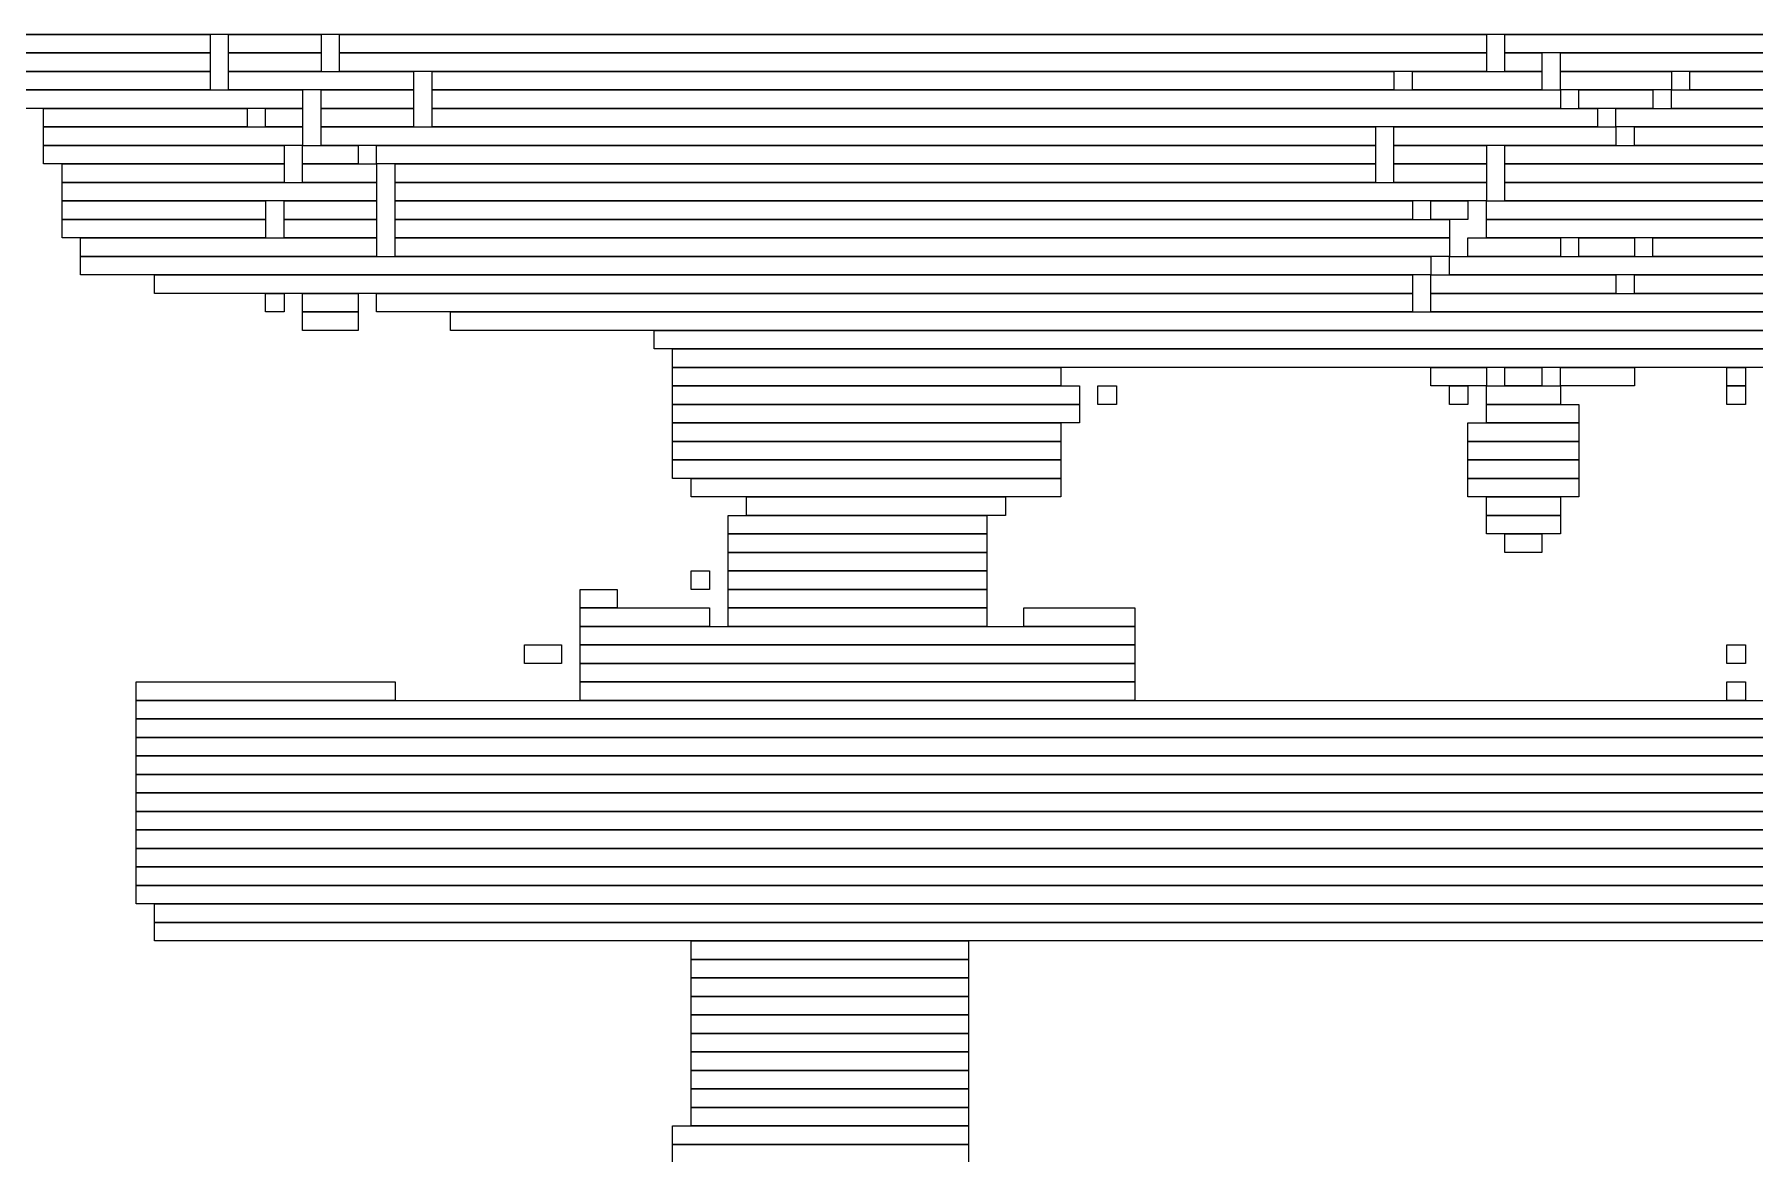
# Model space of a CAD drawing. Extents: x 39 to 985, y 65 to 958.
# Drawn here: x 173.5 to 266.5, y 319.5 to 380 of the extents above; entities that cross this region are included whole.
import ezdxf

# ---------------------------------------------------------------- set-up
doc = ezdxf.new("R2010")
doc.units = 0

msp = doc.modelspace()

# ---------------------------------------------------------------- linework, layer by layer
for p, q in [((384, 380), (166, 380)), ((166, 380), (183, 380)), ((183, 380), (183, 379)), ((184, 380), (189, 380)), ((184, 379), (184, 380)), ((189, 380), (189, 379)), ((190, 380), (252, 380)), ((190, 379), (190, 380)), ((252, 380), (252, 379)), ((253, 380), (380, 380)), ((253, 379), (253, 380)), ((183, 379), (166, 379)), ((166, 379), (183, 379)), ((183, 379), (183, 378)), ((189, 379), (184, 379)), ((184, 379), (189, 379)), ((184, 378), (184, 379)), ((189, 379), (189, 378)), ((252, 379), (190, 379)), ((190, 379), (252, 379)), ((190, 378), (190, 379)), ((252, 379), (252, 378)), ((380, 379), (253, 379)), ((253, 379), (255, 379)), ((253, 378), (253, 379)), ((255, 379), (255, 378)), ((256, 379), (377, 379)), ((256, 378), (256, 379)), ((183, 378), (166, 378)), ((166, 378), (183, 378)), ((183, 378), (183, 377)), ((189, 378), (184, 378)), ((184, 378), (194, 378)), ((184, 377), (184, 378)), ((252, 378), (190, 378)), ((194, 378), (194, 377)), ((195, 378), (247, 378)), ((195, 377), (195, 378)), ((247, 378), (247, 377)), ((248, 378), (255, 378)), ((248, 377), (248, 378)), ((255, 378), (253, 378)), ((255, 378), (255, 377)), ((377, 378), (256, 378)), ((256, 378), (262, 378)), ((256, 377), (256, 378)), ((262, 378), (262, 377)), ((263, 378), (377, 378)), ((263, 377), (263, 378)), ((183, 377), (166, 377)), ((170, 377), (188, 377)), ((194, 377), (184, 377)), ((188, 377), (188, 376)), ((189, 377), (194, 377)), ((189, 376), (189, 377)), ((194, 377), (194, 376)), ((247, 377), (195, 377)), ((195, 377), (256, 377)), ((195, 376), (195, 377)), ((255, 377), (248, 377)), ((262, 377), (256, 377)), ((256, 377), (256, 376)), ((257, 377), (261, 377)), ((257, 376), (257, 377)), ((261, 377), (261, 376)), ((262, 377), (377, 377)), ((262, 376), (262, 377)), ((377, 377), (263, 377)), ((188, 376), (170, 376)), ((174, 376), (185, 376)), ((174, 375), (174, 376)), ((185, 376), (185, 375)), ((186, 376), (188, 376)), ((186, 375), (186, 376)), ((188, 376), (188, 375)), ((194, 376), (189, 376)), ((189, 376), (194, 376)), ((189, 375), (189, 376)), ((194, 376), (194, 375)), ((256, 376), (195, 376)), ((195, 376), (258, 376)), ((195, 375), (195, 376)), ((261, 376), (257, 376)), ((258, 376), (258, 375)), ((259, 376), (377, 376)), ((259, 375), (259, 376)), ((377, 376), (262, 376)), ((185, 375), (174, 375)), ((174, 375), (188, 375)), ((174, 374), (174, 375)), ((188, 375), (186, 375)), ((188, 375), (188, 374)), ((194, 375), (189, 375)), ((189, 375), (246, 375)), ((189, 374), (189, 375)), ((258, 375), (195, 375)), ((246, 375), (246, 374)), ((247, 375), (259, 375)), ((247, 374), (247, 375)), ((377, 375), (259, 375)), ((259, 375), (259, 374)), ((260, 375), (376, 375)), ((260, 374), (260, 375)), ((188, 374), (174, 374)), ((174, 374), (187, 374)), ((174, 373), (174, 374)), ((187, 374), (187, 373)), ((188, 374), (191, 374)), ((188, 373), (188, 374)), ((246, 374), (189, 374)), ((191, 374), (191, 373)), ((192, 374), (246, 374)), ((192, 373), (192, 374)), ((246, 374), (246, 373)), ((259, 374), (247, 374)), ((247, 374), (252, 374)), ((247, 373), (247, 374)), ((252, 374), (252, 373)), ((253, 374), (376, 374)), ((253, 373), (253, 374)), ((376, 374), (260, 374)), ((187, 373), (174, 373)), ((175, 373), (187, 373)), ((175, 372), (175, 373)), ((187, 373), (187, 372)), ((191, 373), (188, 373)), ((188, 373), (192, 373)), ((188, 372), (188, 373)), ((246, 373), (192, 373)), ((192, 373), (192, 372)), ((193, 373), (246, 373)), ((193, 372), (193, 373)), ((246, 373), (246, 372)), ((252, 373), (247, 373)), ((247, 373), (252, 373)), ((247, 372), (247, 373)), ((252, 373), (252, 372)), ((376, 373), (253, 373)), ((253, 373), (376, 373)), ((253, 372), (253, 373)), ((187, 372), (175, 372)), ((175, 372), (192, 372)), ((175, 371), (175, 372)), ((192, 372), (188, 372)), ((192, 372), (192, 371)), ((246, 372), (193, 372)), ((193, 372), (252, 372)), ((193, 371), (193, 372)), ((252, 372), (247, 372)), ((252, 372), (252, 371)), ((376, 372), (253, 372)), ((253, 372), (376, 372)), ((253, 371), (253, 372)), ((192, 371), (175, 371)), ((175, 371), (186, 371)), ((175, 370), (175, 371)), ((186, 371), (186, 370)), ((187, 371), (192, 371)), ((187, 370), (187, 371)), ((192, 371), (192, 370)), ((252, 371), (193, 371)), ((193, 371), (248, 371)), ((193, 370), (193, 371)), ((248, 371), (248, 370)), ((249, 371), (251, 371)), ((249, 370), (249, 371)), ((251, 371), (251, 370)), ((252, 371), (375, 371)), ((252, 370), (252, 371)), ((376, 371), (253, 371)), ((186, 370), (175, 370)), ((175, 370), (186, 370)), ((175, 369), (175, 370)), ((186, 370), (186, 369)), ((192, 370), (187, 370)), ((187, 370), (192, 370)), ((187, 369), (187, 370)), ((192, 370), (192, 369)), ((248, 370), (193, 370)), ((193, 370), (250, 370)), ((193, 369), (193, 370)), ((251, 370), (249, 370)), ((250, 370), (250, 369)), ((375, 370), (252, 370)), ((252, 370), (375, 370)), ((252, 369), (252, 370)), ((186, 369), (175, 369)), ((176, 369), (192, 369)), ((176, 368), (176, 369)), ((192, 369), (187, 369)), ((192, 369), (192, 368)), ((250, 369), (193, 369)), ((193, 369), (250, 369)), ((193, 368), (193, 369)), ((250, 369), (250, 368)), ((251, 369), (256, 369)), ((251, 368), (251, 369)), ((375, 369), (252, 369)), ((256, 369), (256, 368)), ((257, 369), (260, 369)), ((257, 368), (257, 369)), ((260, 369), (260, 368)), ((261, 369), (370, 369)), ((261, 368), (261, 369)), ((192, 368), (176, 368)), ((176, 368), (249, 368)), ((176, 367), (176, 368)), ((250, 368), (193, 368)), ((249, 368), (249, 367)), ((250, 368), (363, 368)), ((250, 367), (250, 368)), ((256, 368), (251, 368)), ((260, 368), (257, 368)), ((370, 368), (261, 368)), ((249, 367), (176, 367)), ((180, 367), (248, 367)), ((180, 366), (180, 367)), ((248, 367), (248, 366)), ((249, 367), (259, 367)), ((249, 366), (249, 367)), ((363, 367), (250, 367)), ((259, 367), (259, 366)), ((260, 367), (356, 367)), ((260, 366), (260, 367)), ((248, 366), (180, 366)), ((186, 366), (187, 366)), ((186, 365), (186, 366)), ((187, 366), (187, 365)), ((188, 366), (191, 366)), ((188, 365), (188, 366)), ((191, 366), (191, 365)), ((192, 366), (248, 366)), ((192, 365), (192, 366)), ((248, 366), (248, 365)), ((259, 366), (249, 366)), ((249, 366), (348, 366)), ((249, 365), (249, 366)), ((356, 366), (260, 366)), ((187, 365), (186, 365)), ((191, 365), (188, 365)), ((188, 365), (191, 365)), ((188, 364), (188, 365)), ((191, 365), (191, 364)), ((248, 365), (192, 365)), ((196, 365), (343, 365)), ((196, 364), (196, 365)), ((348, 365), (249, 365)), ((191, 364), (188, 364)), ((343, 364), (196, 364)), ((207, 364), (321, 364)), ((207, 363), (207, 364)), ((321, 363), (207, 363)), ((208, 363), (305, 363)), ((208, 362), (208, 363)), ((305, 362), (208, 362)), ((208, 362), (229, 362)), ((208, 361), (208, 362)), ((229, 362), (229, 361)), ((249, 362), (252, 362)), ((249, 361), (249, 362)), ((252, 362), (252, 361)), ((253, 362), (255, 362)), ((253, 361), (253, 362)), ((255, 362), (255, 361)), ((256, 362), (260, 362)), ((256, 361), (256, 362)), ((260, 362), (260, 361)), ((265, 362), (266, 362)), ((265, 361), (265, 362)), ((266, 362), (266, 361)), ((229, 361), (208, 361)), ((208, 361), (230, 361)), ((208, 360), (208, 361)), ((230, 361), (230, 360)), ((231, 361), (232, 361)), ((231, 360), (231, 361)), ((232, 361), (232, 360)), ((252, 361), (249, 361)), ((250, 361), (251, 361)), ((250, 360), (250, 361)), ((251, 361), (251, 360)), ((252, 361), (256, 361)), ((252, 360), (252, 361)), ((255, 361), (253, 361)), ((260, 361), (256, 361)), ((256, 361), (256, 360)), ((266, 361), (265, 361)), ((265, 361), (266, 361)), ((265, 360), (265, 361)), ((266, 361), (266, 360)), ((230, 360), (208, 360)), ((208, 360), (230, 360)), ((208, 359), (208, 360)), ((230, 360), (230, 359)), ((232, 360), (231, 360)), ((251, 360), (250, 360)), ((256, 360), (252, 360)), ((252, 360), (257, 360)), ((252, 359), (252, 360)), ((257, 360), (257, 359)), ((266, 360), (265, 360)), ((230, 359), (208, 359)), ((208, 359), (229, 359)), ((208, 358), (208, 359)), ((229, 359), (229, 358)), ((251, 359), (257, 359)), ((251, 358), (251, 359)), ((257, 359), (252, 359)), ((257, 359), (257, 358)), ((229, 358), (208, 358)), ((208, 358), (229, 358)), ((208, 357), (208, 358)), ((229, 358), (229, 357)), ((257, 358), (251, 358)), ((251, 358), (257, 358)), ((251, 357), (251, 358)), ((257, 358), (257, 357)), ((229, 357), (208, 357)), ((208, 357), (229, 357)), ((208, 356), (208, 357)), ((229, 357), (229, 356)), ((257, 357), (251, 357)), ((251, 357), (257, 357)), ((251, 356), (251, 357)), ((257, 357), (257, 356)), ((229, 356), (208, 356)), ((209, 356), (229, 356)), ((209, 355), (209, 356)), ((229, 356), (229, 355)), ((257, 356), (251, 356)), ((251, 356), (257, 356)), ((251, 355), (251, 356)), ((257, 356), (257, 355)), ((229, 355), (209, 355)), ((212, 355), (226, 355)), ((212, 354), (212, 355)), ((226, 355), (226, 354)), ((257, 355), (251, 355)), ((252, 355), (256, 355)), ((252, 354), (252, 355)), ((256, 355), (256, 354)), ((211, 354), (225, 354)), ((211, 353), (211, 354)), ((226, 354), (212, 354)), ((225, 354), (225, 353)), ((256, 354), (252, 354)), ((252, 354), (256, 354)), ((252, 353), (252, 354)), ((256, 354), (256, 353)), ((225, 353), (211, 353)), ((211, 353), (225, 353)), ((211, 352), (211, 353)), ((225, 353), (225, 352)), ((256, 353), (252, 353)), ((253, 353), (255, 353)), ((253, 352), (253, 353)), ((255, 353), (255, 352)), ((225, 352), (211, 352)), ((211, 352), (225, 352)), ((211, 351), (211, 352)), ((225, 352), (225, 351)), ((255, 352), (253, 352)), ((209, 351), (210, 351)), ((209, 350), (209, 351)), ((210, 351), (210, 350)), ((225, 351), (211, 351)), ((211, 351), (225, 351)), ((211, 350), (211, 351)), ((225, 351), (225, 350)), ((203, 350), (205, 350)), ((203, 349), (203, 350)), ((205, 350), (205, 349)), ((210, 350), (209, 350)), ((225, 350), (211, 350)), ((211, 350), (225, 350)), ((211, 349), (211, 350)), ((225, 350), (225, 349)), ((205, 349), (203, 349)), ((203, 349), (210, 349)), ((203, 348), (203, 349)), ((210, 349), (210, 348)), ((225, 349), (211, 349)), ((211, 349), (225, 349)), ((211, 348), (211, 349)), ((225, 349), (225, 348)), ((227, 349), (233, 349)), ((227, 348), (227, 349)), ((233, 349), (233, 348)), ((210, 348), (203, 348)), ((203, 348), (233, 348)), ((203, 347), (203, 348)), ((225, 348), (211, 348)), ((233, 348), (227, 348)), ((233, 348), (233, 347)), ((200, 347), (202, 347)), ((200, 346), (200, 347)), ((202, 347), (202, 346)), ((233, 347), (203, 347)), ((203, 347), (233, 347)), ((203, 346), (203, 347)), ((233, 347), (233, 346)), ((265, 347), (266, 347)), ((265, 346), (265, 347)), ((266, 347), (266, 346)), ((202, 346), (200, 346)), ((233, 346), (203, 346)), ((203, 346), (233, 346)), ((203, 345), (203, 346)), ((233, 346), (233, 345)), ((266, 346), (265, 346)), ((179, 345), (193, 345)), ((179, 344), (179, 345)), ((193, 345), (193, 344)), ((233, 345), (203, 345)), ((203, 345), (233, 345)), ((203, 344), (203, 345)), ((233, 345), (233, 344)), ((265, 345), (266, 345)), ((265, 344), (265, 345)), ((266, 345), (266, 344)), ((193, 344), (179, 344)), ((179, 344), (372, 344)), ((179, 343), (179, 344)), ((233, 344), (203, 344)), ((266, 344), (265, 344)), ((372, 343), (179, 343)), ((179, 343), (372, 343)), ((179, 342), (179, 343)), ((372, 342), (179, 342)), ((179, 342), (372, 342)), ((179, 341), (179, 342)), ((372, 341), (179, 341)), ((179, 341), (372, 341)), ((179, 340), (179, 341)), ((372, 340), (179, 340)), ((179, 340), (372, 340)), ((179, 339), (179, 340)), ((372, 339), (179, 339)), ((179, 339), (372, 339)), ((179, 338), (179, 339)), ((372, 338), (179, 338)), ((179, 338), (372, 338)), ((179, 337), (179, 338)), ((372, 337), (179, 337)), ((179, 337), (372, 337)), ((179, 336), (179, 337)), ((372, 336), (179, 336)), ((179, 336), (372, 336)), ((179, 335), (179, 336)), ((372, 335), (179, 335)), ((179, 335), (372, 335)), ((179, 334), (179, 335)), ((372, 334), (179, 334)), ((179, 334), (372, 334)), ((179, 333), (179, 334)), ((372, 333), (179, 333)), ((180, 333), (372, 333)), ((180, 332), (180, 333)), ((372, 332), (180, 332)), ((180, 332), (270, 332)), ((180, 331), (180, 332)), ((270, 331), (180, 331)), ((209, 331), (224, 331)), ((209, 330), (209, 331)), ((224, 331), (224, 330)), ((224, 330), (209, 330)), ((209, 330), (224, 330)), ((209, 329), (209, 330)), ((224, 330), (224, 329)), ((224, 329), (209, 329)), ((209, 329), (224, 329)), ((209, 328), (209, 329)), ((224, 329), (224, 328)), ((224, 328), (209, 328)), ((209, 328), (224, 328)), ((209, 327), (209, 328)), ((224, 328), (224, 327)), ((224, 327), (209, 327)), ((209, 327), (224, 327)), ((209, 326), (209, 327)), ((224, 327), (224, 326)), ((224, 326), (209, 326)), ((209, 326), (224, 326)), ((209, 325), (209, 326)), ((224, 326), (224, 325)), ((224, 325), (209, 325)), ((209, 325), (224, 325)), ((209, 324), (209, 325)), ((224, 325), (224, 324)), ((224, 324), (209, 324)), ((209, 324), (224, 324)), ((209, 323), (209, 324)), ((224, 324), (224, 323)), ((224, 323), (209, 323)), ((209, 323), (224, 323)), ((209, 322), (209, 323)), ((224, 323), (224, 322)), ((224, 322), (209, 322)), ((209, 322), (224, 322)), ((209, 321), (209, 322)), ((224, 322), (224, 321)), ((208, 321), (224, 321)), ((208, 320), (208, 321)), ((224, 321), (209, 321)), ((224, 321), (224, 320)), ((224, 320), (208, 320)), ((208, 320), (224, 320)), ((208, 319), (208, 320)), ((224, 320), (224, 319))]:
    msp.add_line(p, q)

doc.saveas('drawing.dxf')
